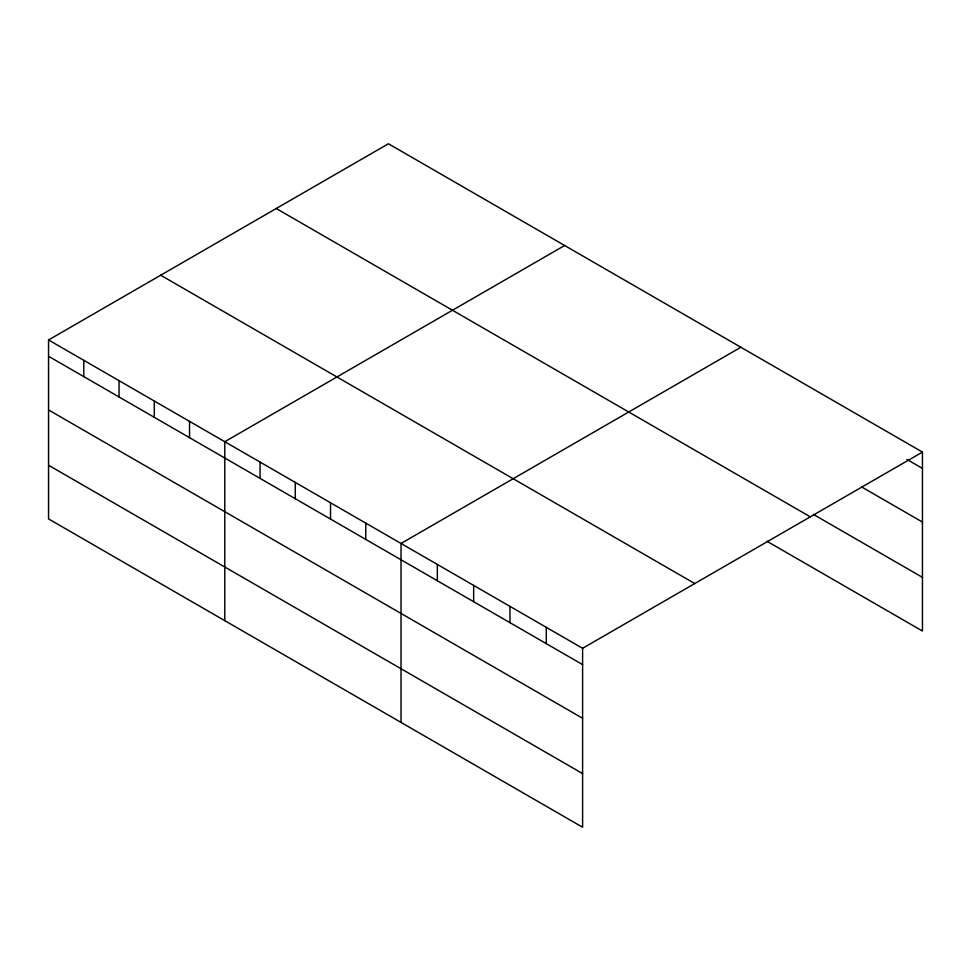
<?xml version="1.0" encoding="UTF-8"?>
<svg xmlns="http://www.w3.org/2000/svg" width="971" height="971" viewBox="0 0 971 971"><rect width="100%" height="100%" fill="white"/><g stroke="black" fill="none" stroke-linecap="round" stroke-linejoin="round"><path stroke-width="1.46" d="M582.6 718.273L582.6 648.3L48.55 339.971L48.55 518.915L582.6 827.243L582.6 718.273L48.55 409.944M48.55 339.971L388.4 143.757L922.45 452.085L922.45 631.029L766.811 541.175M564.637 245.505L224.787 441.72L224.787 620.663M740.873 347.254L401.023 543.469L401.023 722.412M582.6 648.3L922.45 452.085M906.89 459.404L922.45 468.386M861.495 486.872L922.45 522.058M813.504 514.46L922.45 577.357M276.25 208.51L810.3 516.839M160.701 275.218L694.75 583.547M48.55 356.272L582.6 664.601M48.55 465.243L582.6 773.571M546.285 627.339L546.285 643.639M509.969 606.365L509.969 622.666M473.654 585.404L473.654 601.704M437.338 564.43L437.338 580.731M365.776 523.114L365.776 539.415M330.528 502.772L330.528 519.072M295.281 482.417L295.281 498.718M260.034 462.062L260.034 478.375M189.539 421.365L189.539 437.666M154.292 401.023L154.292 417.324M119.045 380.668L119.045 396.969M83.797 360.314L83.797 376.614"/></g></svg>
